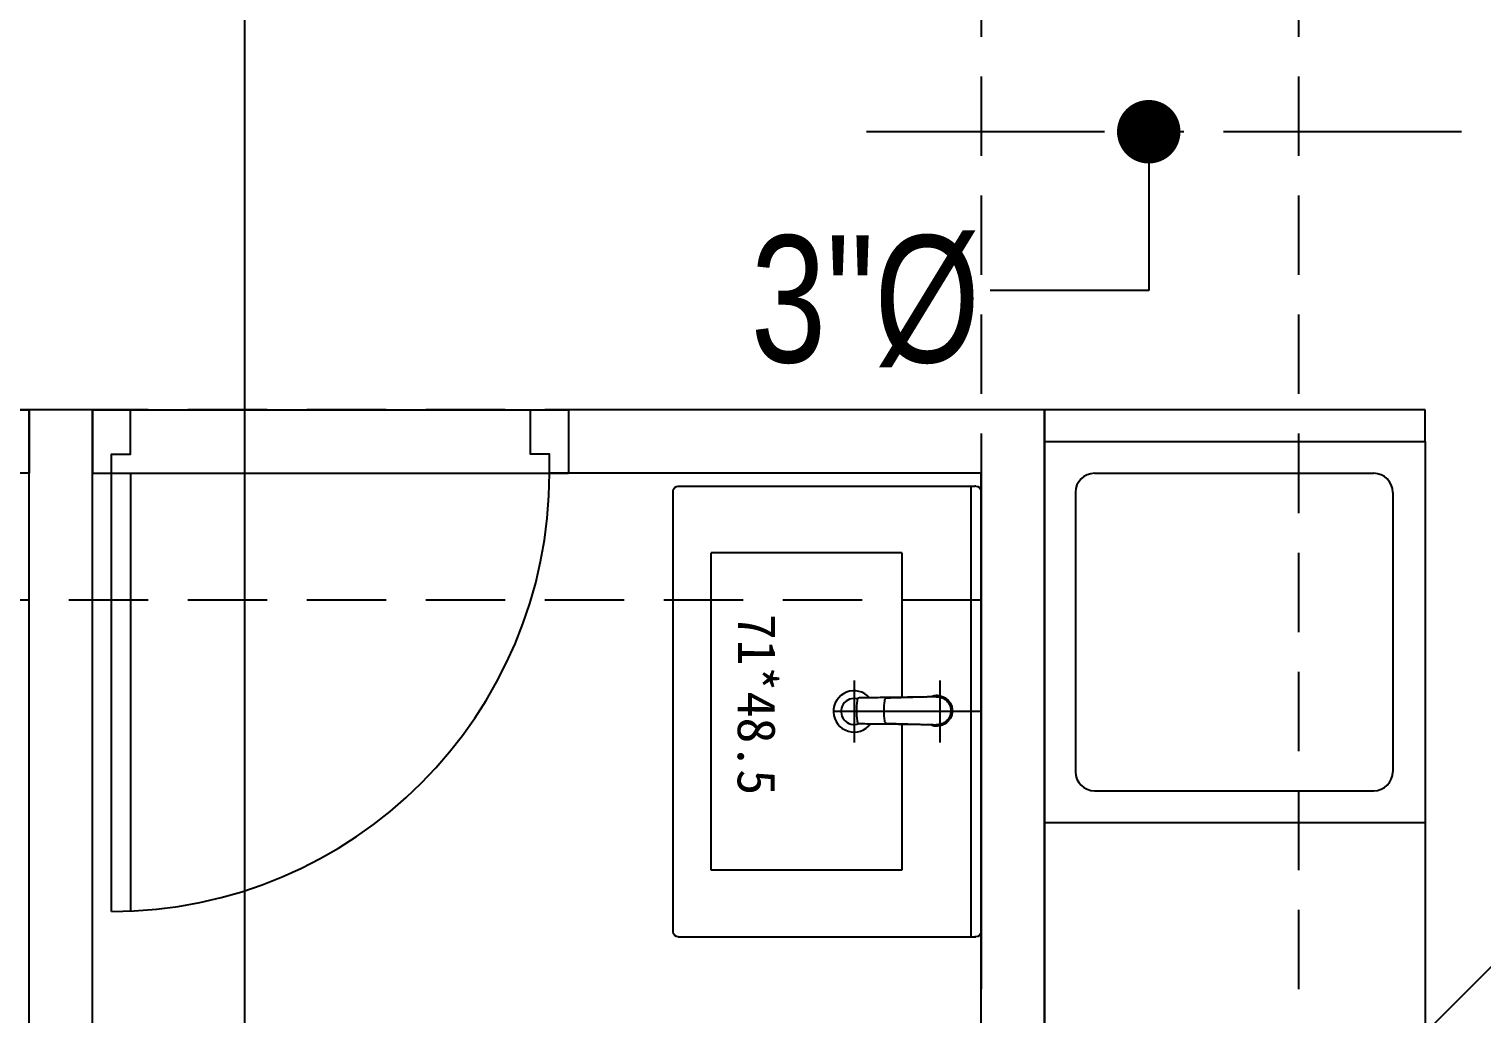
# Model space of a CAD drawing. Header units: millimetres. Extents: x 98197 to 106565, y 53890 to 60222.
# Drawn here: x 103385.4 to 103614.3, y 56540.4 to 56695.5 of the extents above; entities that cross this region are included whole.
import ezdxf

# ---------------------------------------------------------------- set-up
doc = ezdxf.new("R2010")
doc.units = ezdxf.units.MM
doc.header["$LTSCALE"] = 50
doc.header["$MEASUREMENT"] = 0
doc.linetypes.add('CENTER2', pattern=[1.125, 0.75, -0.125, 0.125, -0.125])
doc.linetypes.add('HIDDEN', pattern=[0.375, 0.25, -0.125])
doc.layers.get('0').update_dxf_attribs({"color": 8, "linetype": 'CONTINUOUS'})
for name, color, linetype in [('00', 7, 'HIDDEN'), ('35', 4, 'CENTER2'), ('36雨排水', 3, 'CONTINUOUS')]:
    doc.layers.add(name, color=color, linetype=linetype)
doc.styles.add('CHINA', font='c2', dxfattribs={"bigfont": 'china'})
doc.styles.get("Standard").update_dxf_attribs({"font": 'romand.shx', "bigfont": 'dayump.shx'})

# ---------------------------------------------------------------- blocks, each defined once
blk = doc.blocks.new('6546786')
at = {"layer": '36雨排水', "color": 1, "linetype": 'Continuous'}
blk.add_line((95130.6, 56626.67), (94940.39, 56436.46), dxfattribs=at)
blk = doc.blocks.new('*U64', base_point=(71322.47, 1628.82))
for p, q in [((71353.97, 1633.82), (71353.97, 1702.82)), ((71356.97, 1702.82), (71356.97, 1633.82)), ((71284.97, 1623.82), (71284.97, 1633.82)), ((71353.97, 1633.82), (71284.97, 1633.82)), ((71356.97, 1633.82), (71353.97, 1633.82)), ((71359.97, 1633.82), (71356.97, 1633.82)), ((71359.97, 1623.82), (71359.97, 1633.82)), ((71359.97, 1623.82), (71284.97, 1623.82))]:
    blk.add_line(p, q)
for points in [[(71284.97, 1633.82), (71287.97, 1633.82), (71287.97, 1630.82), (71290.97, 1630.82), (71290.97, 1623.82), (71284.97, 1623.82)], [(71359.97, 1633.82), (71356.97, 1633.82), (71356.97, 1630.82), (71353.97, 1630.82), (71353.97, 1623.82), (71359.97, 1623.82)]]:
    blk.add_lwpolyline(points)
blk.add_arc((71356.97, 1633.82), 69, 90, 180)
blk = doc.blocks.new('*U66', base_point=(71414.97, 1628.82))
for p, q in [((71372.97, 1717.82), (71372.97, 1633.82)), ((71375.97, 1633.82), (71375.97, 1717.82)), ((71369.97, 1623.82), (71369.97, 1633.82)), ((71372.97, 1633.82), (71375.97, 1633.82)), ((71459.97, 1623.82), (71459.97, 1633.82))]:
    blk.add_line(p, q)
for points in [[(71369.97, 1633.82), (71372.97, 1633.82), (71372.97, 1630.82), (71375.97, 1630.82), (71375.97, 1623.82), (71369.97, 1623.82)], [(71459.97, 1633.82), (71456.97, 1633.82), (71456.97, 1630.82), (71453.97, 1630.82), (71453.97, 1623.82), (71459.97, 1623.82)]]:
    blk.add_lwpolyline(points)
blk.add_arc((71372.97, 1633.82), 84, 0, 90)

msp = doc.modelspace()

# ---------------------------------------------------------------- linework, layer by layer
for p, q in [((103385.357, 56370.566), (103385.357, 56635.566)), ((103395.357, 56635.566), (103385.357, 56635.566)), ((103395.357, 56370.566), (103395.357, 56635.566)), ((103545.357, 56635.566), (103470.357, 56635.566)), ((103545.357, 56425.566), (103545.357, 56635.566)), ((103545.357, 56630.566), (103605.357, 56630.566)), ((103545.357, 56630.566), (103545.357, 56425.566)), ((103605.357, 56630.566), (103605.357, 56425.566)), ((103535.357, 56625.566), (103470.357, 56625.566)), ((103535.357, 56370.566), (103535.357, 56625.566)), ((103553.233, 56625.566), (103597.233, 56625.566)), ((103535.357, 56622.766), (103535.357, 56553.366)), ((103550.233, 56622.569), (103550.233, 56578.566)), ((103600.233, 56622.566), (103600.233, 56578.566)), ((103515.357, 56592.958), (103515.357, 56583.174)), ((103528.858, 56592.958), (103528.858, 56583.174)), ((103515.744, 56588.958), (103515.726, 56588.565)), ((103515.773, 56589.351), (103515.744, 56588.958)), ((103515.814, 56589.742), (103515.773, 56589.351)), ((103515.832, 56589.863), (103515.814, 56589.742)), ((103515.848, 56589.922), (103515.832, 56589.863)), ((103515.883, 56590.003), (103515.848, 56589.922)), ((103515.933, 56590.071), (103515.883, 56590.003)), ((103515.945, 56590.084), (103515.933, 56590.071)), ((103516.023, 56590.142), (103515.945, 56590.084)), ((103516.099, 56590.173), (103516.023, 56590.142)), ((103516.152, 56590.183), (103516.099, 56590.173)), ((103516.185, 56590.185), (103516.152, 56590.183)), ((103516.276, 56590.192), (103516.185, 56590.185)), ((103516.305, 56590.192), (103516.276, 56590.192)), ((103516.549, 56590.197), (103516.305, 56590.192)), ((103516.793, 56590.201), (103516.549, 56590.197)), ((103517.037, 56590.205), (103516.793, 56590.201)), ((103517.335, 56590.211), (103517.037, 56590.205)), ((103517.376, 56590.211), (103517.335, 56590.211)), ((103517.53, 56590.213), (103517.376, 56590.211)), ((103517.689, 56590.214), (103517.53, 56590.213)), ((103517.871, 56590.216), (103517.689, 56590.214)), ((103518.058, 56590.217), (103517.871, 56590.216)), ((103518.25, 56590.219), (103518.058, 56590.217)), ((103518.446, 56590.221), (103518.25, 56590.219)), ((103518.668, 56590.224), (103518.446, 56590.221)), ((103518.894, 56590.227), (103518.668, 56590.224)), ((103519.171, 56590.23), (103518.894, 56590.227)), ((103519.449, 56590.233), (103519.171, 56590.23)), ((103519.821, 56590.238), (103519.449, 56590.233)), ((103520.546, 56590.247), (103519.821, 56590.238)), ((103520.058, 56588.962), (103520.041, 56588.567)), ((103520.088, 56589.356), (103520.058, 56588.962)), ((103520.131, 56589.749), (103520.088, 56589.356)), ((103520.15, 56589.856), (103520.131, 56589.749)), ((103520.167, 56589.907), (103520.15, 56589.856)), ((103520.205, 56589.978), (103520.167, 56589.907)), ((103520.255, 56590.038), (103520.205, 56589.978)), ((103520.32, 56590.088), (103520.255, 56590.038)), ((103520.33, 56590.095), (103520.32, 56590.088)), ((103520.405, 56590.131), (103520.33, 56590.095)), ((103520.458, 56590.145), (103520.405, 56590.131)), ((103520.563, 56590.157), (103520.458, 56590.145)), ((103522.323, 56590.27), (103520.546, 56590.247)), ((103520.605, 56590.159), (103520.563, 56590.157)), ((103520.831, 56590.166), (103520.605, 56590.159)), ((103521.06, 56590.174), (103520.831, 56590.166)), ((103521.29, 56590.181), (103521.06, 56590.174)), ((103521.523, 56590.188), (103521.29, 56590.181)), ((103521.757, 56590.195), (103521.523, 56590.188)), ((103521.992, 56590.202), (103521.757, 56590.195)), ((103522.464, 56590.215), (103521.992, 56590.202)), ((103523.296, 56590.282), (103522.323, 56590.27)), ((103522.779, 56590.224), (103522.464, 56590.215)), ((103523.411, 56590.242), (103522.779, 56590.224)), ((103523.791, 56590.289), (103523.296, 56590.282)), ((103523.807, 56590.253), (103523.411, 56590.242)), ((103524.534, 56590.298), (103523.791, 56590.289)), ((103524.598, 56590.274), (103523.807, 56590.253)), ((103525.32, 56590.309), (103524.534, 56590.298)), ((103525.786, 56590.307), (103524.598, 56590.274)), ((103525.893, 56590.317), (103525.32, 56590.309)), ((103526.292, 56590.321), (103525.786, 56590.307)), ((103526.197, 56590.321), (103525.893, 56590.317)), ((103526.449, 56590.325), (103526.197, 56590.321)), ((103526.449, 56590.325), (103526.197, 56590.321)), ((103526.419, 56590.324), (103526.292, 56590.321)), ((103528.055, 56590.369), (103526.419, 56590.324)), ((103528.055, 56590.369), (103526.599, 56590.329)), ((103526.771, 56590.334), (103526.599, 56590.329)), ((103526.923, 56590.338), (103526.771, 56590.334)), ((103527.07, 56590.342), (103526.923, 56590.338)), ((103527.205, 56590.346), (103527.07, 56590.342)), ((103527.335, 56590.35), (103527.205, 56590.346)), ((103527.461, 56590.353), (103527.335, 56590.35)), ((103527.645, 56590.442), (103527.433, 56590.352)), ((103527.581, 56590.356), (103527.461, 56590.353)), ((103527.765, 56590.361), (103527.581, 56590.356)), ((103527.973, 56590.53), (103527.645, 56590.442)), ((103527.929, 56590.366), (103527.765, 56590.361)), ((103528.079, 56590.37), (103527.968, 56590.367)), ((103528.295, 56590.57), (103527.973, 56590.53)), ((103528.295, 56590.57), (103527.973, 56590.53)), ((103528.186, 56590.372), (103528.079, 56590.37)), ((103528.226, 56590.373), (103528.186, 56590.372)), ((103528.289, 56590.373), (103528.186, 56590.372)), ((103528.233, 56590.373), (103528.186, 56590.372)), ((103528.293, 56590.374), (103528.219, 56590.373)), ((103528.233, 56590.373), (103528.219, 56590.373)), ((103528.289, 56590.373), (103528.226, 56590.373)), ((103528.32, 56590.374), (103528.275, 56590.373)), ((103528.275, 56590.373), (103528.343, 56590.373)), ((103528.293, 56590.374), (103528.345, 56590.373)), ((103528.293, 56590.374), (103528.391, 56590.372)), ((103528.293, 56590.374), (103528.343, 56590.373)), ((103528.516, 56590.572), (103528.295, 56590.57)), ((103528.32, 56590.374), (103528.352, 56590.373)), ((103528.331, 56590.374), (103528.326, 56590.374)), ((103528.331, 56590.374), (103528.358, 56590.373)), ((103528.343, 56590.373), (103528.335, 56590.373)), ((103528.34, 56590.373), (103528.352, 56590.373)), ((103528.343, 56590.373), (103528.377, 56590.373)), ((103528.345, 56590.373), (103528.391, 56590.372)), ((103528.345, 56590.373), (103528.377, 56590.373)), ((103528.345, 56590.373), (103528.377, 56590.373)), ((103528.362, 56590.373), (103528.384, 56590.373)), ((103528.4, 56590.374), (103528.369, 56590.373)), ((103528.384, 56590.373), (103528.394, 56590.373)), ((103528.394, 56590.373), (103528.384, 56590.373)), ((103528.394, 56590.373), (103528.437, 56590.372)), ((103528.394, 56590.373), (103528.417, 56590.372)), ((103528.4, 56590.374), (103528.425, 56590.374)), ((103528.425, 56590.374), (103528.603, 56590.365)), ((103528.437, 56590.372), (103528.474, 56590.37)), ((103528.474, 56590.37), (103528.574, 56590.364)), ((103528.516, 56590.572), (103528.556, 56590.57)), ((103528.533, 56590.366), (103528.574, 56590.364)), ((103528.556, 56590.57), (103528.724, 56590.555)), ((103528.603, 56590.365), (103528.701, 56590.354)), ((103528.701, 56590.354), (103528.8, 56590.34)), ((103528.724, 56590.555), (103528.895, 56590.527)), ((103528.8, 56590.34), (103528.897, 56590.321)), ((103528.895, 56590.527), (103529.067, 56590.486)), ((103528.895, 56590.527), (103529.067, 56590.486)), ((103528.897, 56590.321), (103528.994, 56590.297)), ((103528.994, 56590.297), (103529.124, 56590.258)), ((103529.067, 56590.486), (103529.238, 56590.431)), ((103529.067, 56590.486), (103529.238, 56590.431)), ((103529.124, 56590.258), (103529.251, 56590.209)), ((103529.238, 56590.431), (103529.408, 56590.362)), ((103529.251, 56590.209), (103529.375, 56590.153)), ((103529.375, 56590.153), (103529.497, 56590.089)), ((103529.408, 56590.362), (103529.574, 56590.279)), ((103529.497, 56590.089), (103529.619, 56590.013)), ((103529.574, 56590.279), (103529.736, 56590.182)), ((103529.619, 56590.013), (103529.737, 56589.929)), ((103529.736, 56590.182), (103529.89, 56590.072)), ((103529.737, 56589.929), (103529.85, 56589.836)), ((103529.85, 56589.836), (103529.958, 56589.735)), ((103529.89, 56590.072), (103530.036, 56589.949)), ((103529.958, 56589.735), (103530.091, 56589.589)), ((103530.036, 56589.949), (103530.172, 56589.815)), ((103530.091, 56589.589), (103530.212, 56589.429)), ((103530.172, 56589.815), (103530.334, 56589.622)), ((103530.212, 56589.429), (103530.318, 56589.259)), ((103530.318, 56589.259), (103530.382, 56589.135)), ((103530.334, 56589.622), (103530.475, 56589.414)), ((103530.382, 56589.135), (103530.439, 56589.007)), ((103530.439, 56589.007), (103530.487, 56588.877)), ((103530.475, 56589.414), (103530.625, 56589.121)), ((103530.625, 56589.121), (103530.732, 56588.818)), ((103535.357, 56588.066), (103512.107, 56588.066)), ((103515.726, 56588.565), (103515.72, 56588.172)), ((103515.72, 56588.172), (103515.726, 56587.778)), ((103515.726, 56587.778), (103515.744, 56587.385)), ((103515.744, 56587.385), (103515.773, 56586.992)), ((103515.773, 56586.992), (103515.814, 56586.601)), ((103520.041, 56588.567), (103520.036, 56588.172)), ((103520.041, 56588.567), (103520.036, 56588.172)), ((103520.036, 56588.172), (103520.041, 56587.776)), ((103520.036, 56588.172), (103520.041, 56587.776)), ((103520.041, 56587.776), (103520.058, 56587.381)), ((103520.058, 56587.381), (103520.088, 56586.987)), ((103520.088, 56586.987), (103520.131, 56586.594)), ((103529.958, 56586.608), (103529.85, 56586.507)), ((103530.091, 56586.755), (103529.958, 56586.608)), ((103530.212, 56586.914), (103530.091, 56586.755)), ((103530.334, 56586.721), (103530.115, 56586.46)), ((103530.318, 56587.084), (103530.212, 56586.914)), ((103530.382, 56587.208), (103530.318, 56587.084)), ((103530.475, 56586.929), (103530.334, 56586.721)), ((103530.439, 56587.336), (103530.382, 56587.208)), ((103530.487, 56587.467), (103530.439, 56587.336)), ((103530.625, 56587.222), (103530.475, 56586.929)), ((103530.487, 56588.877), (103530.527, 56588.743)), ((103530.527, 56587.6), (103530.487, 56587.467)), ((103530.527, 56588.743), (103530.558, 56588.608)), ((103530.558, 56587.735), (103530.527, 56587.6)), ((103530.558, 56588.608), (103530.581, 56588.472)), ((103530.581, 56587.871), (103530.558, 56587.735)), ((103530.581, 56588.472), (103530.596, 56588.336)), ((103530.596, 56588.007), (103530.581, 56587.871)), ((103530.596, 56588.336), (103530.602, 56588.172)), ((103530.602, 56588.172), (103530.596, 56588.007)), ((103530.732, 56587.525), (103530.625, 56587.222)), ((103530.732, 56588.818), (103530.799, 56588.491)), ((103530.799, 56587.853), (103530.732, 56587.525)), ((103530.799, 56588.491), (103530.82, 56588.172)), ((103530.82, 56588.172), (103530.799, 56587.853)), ((103515.814, 56586.601), (103515.832, 56586.48)), ((103515.832, 56586.48), (103515.848, 56586.421)), ((103515.848, 56586.421), (103515.883, 56586.34)), ((103515.883, 56586.34), (103515.933, 56586.272)), ((103515.933, 56586.272), (103515.945, 56586.259)), ((103515.945, 56586.259), (103516.023, 56586.201)), ((103516.023, 56586.201), (103516.099, 56586.171)), ((103516.099, 56586.171), (103516.152, 56586.161)), ((103516.152, 56586.161), (103516.185, 56586.158)), ((103516.185, 56586.158), (103516.276, 56586.151)), ((103516.276, 56586.151), (103516.305, 56586.151)), ((103516.305, 56586.151), (103516.549, 56586.147)), ((103516.549, 56586.147), (103516.793, 56586.142)), ((103516.793, 56586.142), (103517.037, 56586.138)), ((103517.037, 56586.138), (103517.335, 56586.133)), ((103517.335, 56586.133), (103517.376, 56586.132)), ((103517.376, 56586.132), (103517.53, 56586.131)), ((103517.53, 56586.131), (103517.689, 56586.129)), ((103517.689, 56586.129), (103517.871, 56586.128)), ((103517.871, 56586.128), (103518.058, 56586.126)), ((103518.058, 56586.126), (103518.25, 56586.124)), ((103518.25, 56586.124), (103518.446, 56586.122)), ((103518.446, 56586.122), (103518.668, 56586.119)), ((103518.668, 56586.119), (103518.894, 56586.117)), ((103518.894, 56586.117), (103519.171, 56586.113)), ((103519.171, 56586.113), (103519.449, 56586.11)), ((103519.449, 56586.11), (103519.821, 56586.105)), ((103519.821, 56586.105), (103520.546, 56586.096)), ((103520.131, 56586.594), (103520.15, 56586.487)), ((103520.15, 56586.487), (103520.167, 56586.436)), ((103520.167, 56586.436), (103520.205, 56586.366)), ((103520.205, 56586.366), (103520.255, 56586.305)), ((103520.255, 56586.305), (103520.32, 56586.255)), ((103520.32, 56586.255), (103520.33, 56586.248)), ((103520.33, 56586.248), (103520.405, 56586.213)), ((103520.405, 56586.213), (103520.458, 56586.199)), ((103520.458, 56586.199), (103520.563, 56586.186)), ((103520.546, 56586.096), (103522.323, 56586.073)), ((103520.563, 56586.186), (103520.605, 56586.184)), ((103520.605, 56586.184), (103520.831, 56586.177)), ((103520.831, 56586.177), (103521.06, 56586.17)), ((103521.06, 56586.17), (103521.29, 56586.162)), ((103521.29, 56586.162), (103521.523, 56586.155)), ((103521.523, 56586.155), (103521.757, 56586.148)), ((103521.757, 56586.148), (103521.992, 56586.141)), ((103521.992, 56586.141), (103522.464, 56586.128)), ((103522.323, 56586.073), (103523.296, 56586.061)), ((103522.464, 56586.128), (103522.779, 56586.119)), ((103522.779, 56586.119), (103523.411, 56586.102)), ((103523.296, 56586.061), (103523.791, 56586.054)), ((103523.411, 56586.102), (103523.807, 56586.091)), ((103523.791, 56586.054), (103524.534, 56586.045)), ((103523.807, 56586.091), (103524.598, 56586.069)), ((103524.534, 56586.045), (103525.32, 56586.035)), ((103524.598, 56586.069), (103525.786, 56586.036)), ((103525.32, 56586.035), (103525.893, 56586.027)), ((103525.786, 56586.036), (103526.292, 56586.023)), ((103525.893, 56586.027), (103526.197, 56586.022)), ((103526.197, 56586.022), (103526.449, 56586.018)), ((103526.197, 56586.022), (103526.449, 56586.018)), ((103526.292, 56586.023), (103526.419, 56586.019)), ((103526.419, 56586.019), (103528.055, 56585.974)), ((103526.599, 56586.014), (103526.771, 56586.009)), ((103526.599, 56586.014), (103528.055, 56585.974)), ((103526.771, 56586.009), (103526.923, 56586.005)), ((103526.923, 56586.005), (103527.07, 56586.001)), ((103527.07, 56586.001), (103527.205, 56585.997)), ((103527.205, 56585.997), (103527.335, 56585.994)), ((103527.335, 56585.994), (103527.461, 56585.99)), ((103527.433, 56585.991), (103527.645, 56585.901)), ((103527.461, 56585.99), (103527.581, 56585.987)), ((103527.581, 56585.987), (103527.765, 56585.982)), ((103527.645, 56585.901), (103527.973, 56585.813)), ((103527.765, 56585.982), (103527.929, 56585.977)), ((103527.968, 56585.976), (103528.079, 56585.973)), ((103527.968, 56585.976), (103528.077, 56585.973)), ((103527.973, 56585.813), (103528.295, 56585.774)), ((103528.019, 56585.975), (103528.066, 56585.972)), ((103528.066, 56585.972), (103528.129, 56585.968)), ((103528.079, 56585.973), (103528.186, 56585.971)), ((103528.129, 56585.968), (103528.181, 56585.964)), ((103528.181, 56585.964), (103528.223, 56585.96)), ((103528.186, 56585.971), (103528.289, 56585.97)), ((103528.186, 56585.971), (103528.226, 56585.97)), ((103528.186, 56585.971), (103528.233, 56585.97)), ((103528.219, 56585.97), (103528.233, 56585.97)), ((103528.219, 56585.97), (103528.293, 56585.97)), ((103528.226, 56585.97), (103528.289, 56585.97)), ((103528.275, 56585.97), (103528.32, 56585.97)), ((103528.343, 56585.97), (103528.275, 56585.97)), ((103528.391, 56585.971), (103528.293, 56585.97)), ((103528.343, 56585.97), (103528.293, 56585.97)), ((103528.345, 56585.97), (103528.293, 56585.97)), ((103528.295, 56585.774), (103528.516, 56585.772)), ((103528.352, 56585.97), (103528.32, 56585.97)), ((103528.326, 56585.97), (103528.331, 56585.97)), ((103528.358, 56585.97), (103528.331, 56585.97)), ((103528.335, 56585.97), (103528.343, 56585.97)), ((103528.352, 56585.97), (103528.34, 56585.97)), ((103528.377, 56585.97), (103528.343, 56585.97)), ((103528.391, 56585.971), (103528.345, 56585.97)), ((103528.377, 56585.97), (103528.345, 56585.97)), ((103528.377, 56585.97), (103528.345, 56585.97)), ((103528.384, 56585.97), (103528.362, 56585.97)), ((103528.369, 56585.97), (103528.4, 56585.969)), ((103528.394, 56585.97), (103528.384, 56585.97)), ((103528.384, 56585.97), (103528.394, 56585.97)), ((103528.417, 56585.971), (103528.394, 56585.97)), ((103528.437, 56585.971), (103528.394, 56585.97)), ((103528.425, 56585.97), (103528.4, 56585.969)), ((103528.603, 56585.978), (103528.425, 56585.97)), ((103528.474, 56585.973), (103528.437, 56585.971)), ((103528.574, 56585.979), (103528.474, 56585.973)), ((103528.556, 56585.774), (103528.516, 56585.772)), ((103528.574, 56585.979), (103528.533, 56585.977)), ((103528.724, 56585.789), (103528.556, 56585.774)), ((103528.701, 56585.989), (103528.603, 56585.978)), ((103528.8, 56586.003), (103528.701, 56585.989)), ((103528.895, 56585.816), (103528.724, 56585.789)), ((103528.897, 56586.023), (103528.8, 56586.003)), ((103529.067, 56585.857), (103528.895, 56585.816)), ((103529.067, 56585.857), (103528.895, 56585.816)), ((103528.994, 56586.046), (103528.897, 56586.023)), ((103529.124, 56586.086), (103528.994, 56586.046)), ((103529.238, 56585.912), (103529.067, 56585.857)), ((103529.238, 56585.912), (103529.067, 56585.857)), ((103529.251, 56586.134), (103529.124, 56586.086)), ((103529.408, 56585.981), (103529.238, 56585.912)), ((103529.375, 56586.19), (103529.251, 56586.134)), ((103529.497, 56586.255), (103529.375, 56586.19)), ((103529.574, 56586.064), (103529.408, 56585.981)), ((103529.619, 56586.33), (103529.497, 56586.255)), ((103529.736, 56586.161), (103529.574, 56586.064)), ((103529.737, 56586.414), (103529.619, 56586.33)), ((103529.89, 56586.271), (103529.736, 56586.161)), ((103529.85, 56586.507), (103529.737, 56586.414)), ((103530.115, 56586.46), (103529.89, 56586.271)), ((103553.233, 56575.566), (103597.233, 56575.566)), ((103545.357, 56570.566), (103605.357, 56570.566))]:
    msp.add_line(p, q)
at = {"ltscale": 0.1}
for p, q in [((103487.657, 56623.566), (103534.357, 56623.566)), ((103533.757, 56623.566), (103533.757, 56552.566)), ((103534.557, 56623.566), (103534.357, 56623.566)), ((103486.857, 56553.366), (103486.857, 56622.766)), ((103492.857, 56563.066), (103492.857, 56613.066)), ((103522.857, 56613.066), (103492.857, 56613.066)), ((103522.857, 56613.066), (103522.857, 56590.226)), ((103522.857, 56586.117), (103522.857, 56563.066)), ((103522.857, 56563.066), (103492.857, 56563.066)), ((103487.657, 56552.566), (103534.357, 56552.566)), ((103534.357, 56552.566), (103534.557, 56552.566)), ((103534.557, 56552.566), (103534.357, 56552.566))]:
    msp.add_line(p, q, dxfattribs=at)
msp.add_lwpolyline([(103605.357, 56635.566), (103545.357, 56635.566), (103545.357, 56630.566), (103605.357, 56630.566)], close=True)
at = {"linetype": 'Continuous'}
msp.add_lwpolyline([(103605.357, 56630.566), (103605.357, 56425.566), (103545.357, 56425.566), (103545.357, 56630.566), (103605.357, 56630.566)], dxfattribs=at)
for centre, radius, start, end in [((103553.233, 56622.566), 3, 90, 179.9422), ((103597.233, 56622.566), 3, 0, 90), ((103515.357, 56588.066), 3.25, 41.38229, 323.35472), ((103515.357, 56588.066), 2.05, 74.35392, 292.00246), ((103553.233, 56578.566), 3, 180, 270), ((103597.233, 56578.566), 3, 270, 0)]:
    msp.add_arc(centre, radius, start, end)
at = {"ltscale": 0.1, "extrusion": (0, 0, -1)}
for centre, start, end in [((-103487.657, 56622.766), 0, 90), ((-103534.557, 56622.766), 90, 180), ((-103487.657, 56553.366), 270, 0), ((-103534.557, 56553.366), 180, 270)]:
    msp.add_arc(centre, 0.8, start, end, dxfattribs=at)
at = {"layer": '00'}
for p, q in [((103535.357, 57025.566), (103535.357, 56425.566)), ((103585.357, 57025.566), (103585.357, 56425.566)), ((103535.357, 56635.566), (103017.857, 56635.566)), ((103535.357, 56605.566), (103017.857, 56605.566))]:
    msp.add_line(p, q, dxfattribs=at)
at = {"layer": '35'}
msp.add_line((103611.046, 56679.363), (103512.51, 56679.363), dxfattribs=at)
at = {"layer": '35', "color": 1, "linetype": 'Continuous'}
for p, q in [((103561.778, 56679.363), (103561.778, 56654.363)), ((103561.778, 56654.363), (103536.778, 56654.363))]:
    msp.add_line(p, q, dxfattribs=at)
at = {"layer": '35', "color": 1, "linetype": 'Continuous', "const_width": 5}
msp.add_lwpolyline([(103561.778, 56681.863, -1), (103561.778, 56676.863, -1)], format="xyb", close=True, dxfattribs=at)
at = {"layer": '36雨排水', "color": 1}
msp.add_line((103419.357, 56456.566), (103419.357, 56716.128), dxfattribs=at)

# ---------------------------------------------------------------- block references
at = {"rotation": 180}
for name, p in [('*U66', (103340.357, 56630.566)), ('*U64', (103432.857, 56630.566))]:
    msp.add_blockref(name, p, dxfattribs=at)
at = {"layer": '36雨排水'}
msp.add_blockref('6546786', (8588.293, 24.351), dxfattribs=at)

# ---------------------------------------------------------------- texts
at = {"lineweight": 40, "insert": (103499.984, 56589.147), "char_height": 6, "width": 43.84929, "attachment_point": 5, "rotation": 269.88004}
msp.add_mtext('{\\fDFKai-SB|b0|i0|c136|p65;\\C5;71*48.5}', dxfattribs=at)
at = {"layer": '35', "color": 1, "linetype": 'Continuous', "style": 'CHINA', "width": 0.8}
msp.add_text('3"%%C', height=20, dxfattribs=at).set_placement((103499.058, 56643.035))

doc.saveas('drawing.dxf')
